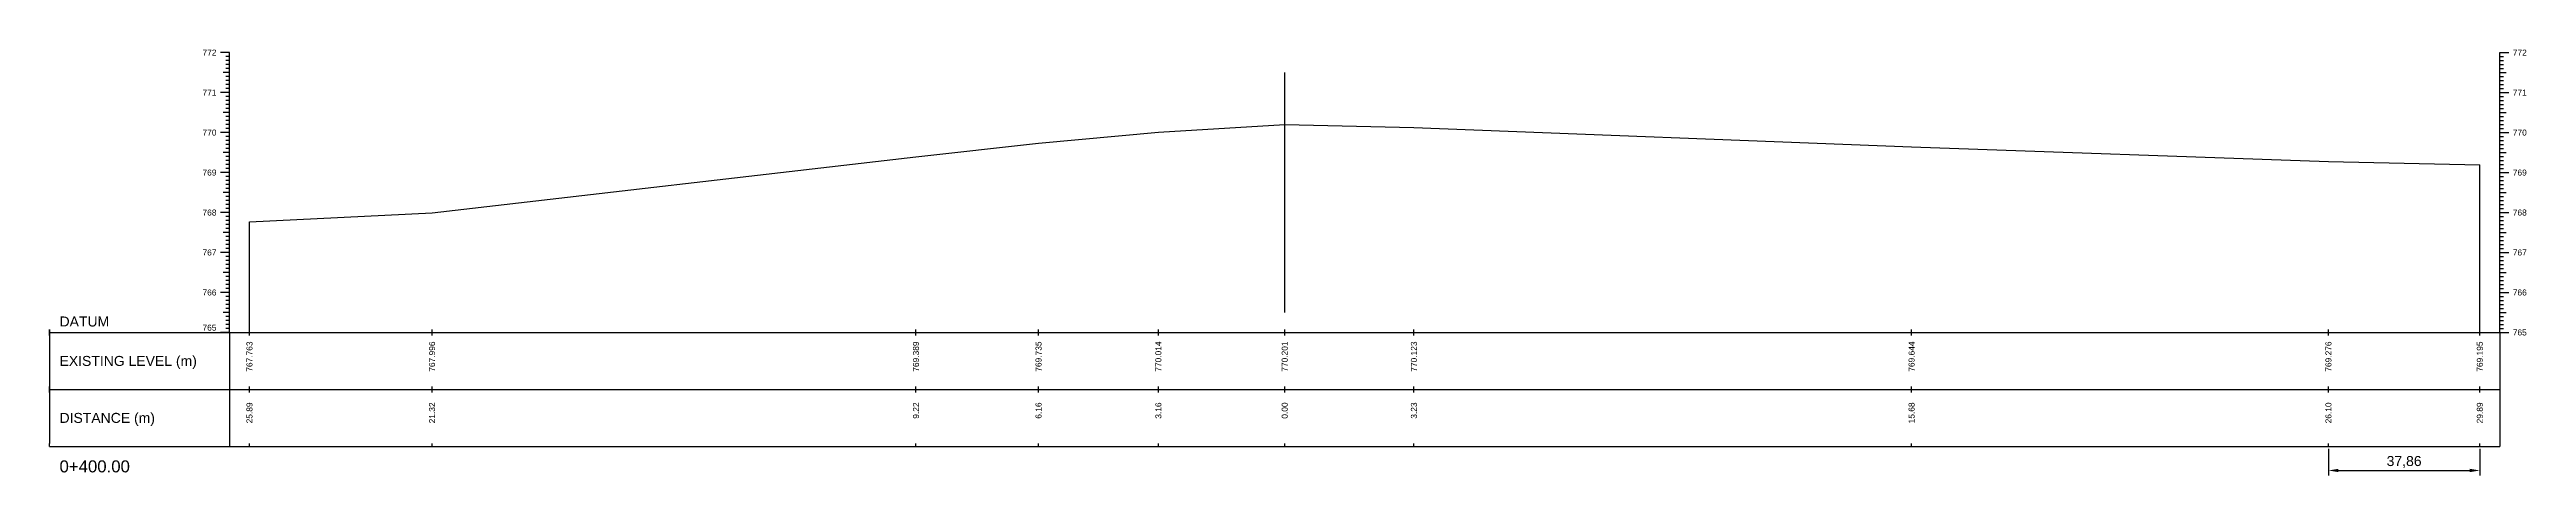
# Model space of a CAD drawing. Header units: millimetres. Extents: x 505 to 14020, y 627 to 6964.
# Drawn here: x 8380 to 8999, y 6132 to 6239 of the extents above; entities that cross this region are included whole.
import ezdxf
from ezdxf.enums import TextEntityAlignment as Align

# ---------------------------------------------------------------- set-up
doc = ezdxf.new("R2010")
doc.units = ezdxf.units.MM
for name, color, linetype in [('CL', 4, 'Continuous'), ('CS_Drawing', 7, 'Continuous'), ('GL', 3, 'Continuous')]:
    doc.layers.add(name, color=color, linetype=linetype)
doc.styles.get("Standard").update_dxf_attribs({"font": 'arial.ttf'})
doc.dimstyles.new('ISO-25', dxfattribs={"dimtxt": 2.5, "dimasz": 2.5, "dimexe": 1.25, "dimexo": 0.625, "dimtad": 1, "dimtxsty": 'Standard', "dimcen": 2.5, "dimadec": 0, "dimazin": 0, "dimtfac": 1, "dimtmove": 0, "dimatfit": 3, "dimfxl": 1, "dimarcsym": 0})

# ---------------------------------------------------------------- blocks, each defined once
blk = doc.blocks.new('*D2')
at = {"color": 0, "lineweight": -2, "transparency": 16777216}
for p, q in [((8949.55, 6138.8), (8949.55, 6132.15)), ((8987.4, 6138.8), (8987.4, 6132.15)), ((8952.05, 6133.4), (8984.9, 6133.4))]:
    blk.add_line(p, q, dxfattribs=at)
at = {"color": 0, "transparency": 16777216}
for points in [[(8952.05, 6133.82), (8952.05, 6132.98), (8949.55, 6133.4)], [(8984.9, 6133.82), (8984.9, 6132.98), (8987.4, 6133.4)]]:
    blk.add_solid(points, dxfattribs=at)
at = {"layer": 'Defpoints', "color": 0, "transparency": 16777216}
for p in [(8949.55, 6139.43), (8987.4, 6139.43), (8987.4, 6133.4)]:
    blk.add_point(p, dxfattribs=at)
at = {"color": 0, "transparency": 16777216, "insert": (8968.47, 6135.53), "char_height": 2.5, "attachment_point": 5}
blk.add_mtext('37,86', dxfattribs=at)

msp = doc.modelspace()

# ---------------------------------------------------------------- linework, layer by layer
at = {"layer": 'CL', "ltscale": 10}
msp.add_line((8688.517, 6172.928), (8688.517, 6232.928), dxfattribs=at)
at = {"layer": 'CS_Drawing'}
for p, q in [((8424.617, 6237.928), (8422.367, 6237.928)), ((8424.617, 6237.928), (8423.042, 6237.928)), ((8424.617, 6237.928), (8423.717, 6237.928)), ((8424.617, 6167.928), (8424.617, 6237.928)), ((8992.402, 6237.928), (8994.652, 6237.928)), ((8992.402, 6237.928), (8993.977, 6237.928)), ((8992.402, 6237.928), (8993.302, 6237.928)), ((8992.402, 6167.928), (8992.402, 6237.928)), ((8424.617, 6232.928), (8423.042, 6232.928)), ((8424.617, 6236.928), (8423.717, 6236.928)), ((8424.617, 6235.928), (8423.717, 6235.928)), ((8424.617, 6234.928), (8423.717, 6234.928)), ((8424.617, 6233.928), (8423.717, 6233.928)), ((8424.617, 6232.928), (8423.717, 6232.928)), ((8424.617, 6231.928), (8423.717, 6231.928)), ((8992.402, 6236.928), (8993.302, 6236.928)), ((8992.402, 6235.928), (8993.302, 6235.928)), ((8992.402, 6234.928), (8993.302, 6234.928)), ((8992.402, 6233.928), (8993.302, 6233.928)), ((8992.402, 6232.928), (8993.977, 6232.928)), ((8992.402, 6232.928), (8993.302, 6232.928)), ((8992.402, 6231.928), (8993.302, 6231.928)), ((8424.617, 6227.928), (8422.367, 6227.928)), ((8424.617, 6227.928), (8423.042, 6227.928)), ((8424.617, 6230.928), (8423.717, 6230.928)), ((8424.617, 6229.928), (8423.717, 6229.928)), ((8424.617, 6228.928), (8423.717, 6228.928)), ((8424.617, 6227.928), (8423.717, 6227.928)), ((8424.617, 6226.928), (8423.717, 6226.928)), ((8424.617, 6225.928), (8423.717, 6225.928)), ((8992.402, 6230.928), (8993.302, 6230.928)), ((8992.402, 6229.928), (8993.302, 6229.928)), ((8992.402, 6228.928), (8993.302, 6228.928)), ((8992.402, 6227.928), (8994.652, 6227.928)), ((8992.402, 6227.928), (8993.977, 6227.928)), ((8992.402, 6227.928), (8993.302, 6227.928)), ((8992.402, 6226.928), (8993.302, 6226.928)), ((8992.402, 6225.928), (8993.302, 6225.928)), ((8424.617, 6222.928), (8423.042, 6222.928)), ((8424.617, 6224.928), (8423.717, 6224.928)), ((8424.617, 6223.928), (8423.717, 6223.928)), ((8424.617, 6222.928), (8423.717, 6222.928)), ((8424.617, 6221.928), (8423.717, 6221.928)), ((8424.617, 6220.928), (8423.717, 6220.928)), ((8424.617, 6219.928), (8423.717, 6219.928)), ((8992.402, 6224.928), (8993.302, 6224.928)), ((8992.402, 6223.928), (8993.302, 6223.928)), ((8992.402, 6222.928), (8993.977, 6222.928)), ((8992.402, 6222.928), (8993.302, 6222.928)), ((8992.402, 6221.928), (8993.302, 6221.928)), ((8992.402, 6220.928), (8993.302, 6220.928)), ((8992.402, 6219.928), (8993.302, 6219.928)), ((8424.617, 6217.928), (8422.367, 6217.928)), ((8424.617, 6217.928), (8423.042, 6217.928)), ((8424.617, 6218.928), (8423.717, 6218.928)), ((8424.617, 6217.928), (8423.717, 6217.928)), ((8424.617, 6216.928), (8423.717, 6216.928)), ((8424.617, 6215.928), (8423.717, 6215.928)), ((8424.617, 6214.928), (8423.717, 6214.928)), ((8424.617, 6213.928), (8423.717, 6213.928)), ((8992.402, 6218.928), (8993.302, 6218.928)), ((8992.402, 6217.928), (8994.652, 6217.928)), ((8992.402, 6217.928), (8993.977, 6217.928)), ((8992.402, 6217.928), (8993.302, 6217.928)), ((8992.402, 6216.928), (8993.302, 6216.928)), ((8992.402, 6215.928), (8993.302, 6215.928)), ((8992.402, 6214.928), (8993.302, 6214.928)), ((8992.402, 6213.928), (8993.302, 6213.928)), ((8424.617, 6207.928), (8422.367, 6207.928)), ((8424.617, 6212.928), (8423.042, 6212.928)), ((8424.617, 6207.928), (8423.042, 6207.928)), ((8424.617, 6212.928), (8423.717, 6212.928)), ((8424.617, 6211.928), (8423.717, 6211.928)), ((8424.617, 6210.928), (8423.717, 6210.928)), ((8424.617, 6209.928), (8423.717, 6209.928)), ((8424.617, 6208.928), (8423.717, 6208.928)), ((8424.617, 6207.928), (8423.717, 6207.928)), ((8424.617, 6206.928), (8423.717, 6206.928)), ((8987.402, 6167.928), (8987.402, 6209.878)), ((8992.402, 6212.928), (8993.977, 6212.928)), ((8992.402, 6212.928), (8993.302, 6212.928)), ((8992.402, 6211.928), (8993.302, 6211.928)), ((8992.402, 6210.928), (8993.302, 6210.928)), ((8992.402, 6209.928), (8993.302, 6209.928)), ((8992.402, 6208.928), (8993.302, 6208.928)), ((8992.402, 6207.928), (8994.652, 6207.928)), ((8992.402, 6207.928), (8993.977, 6207.928)), ((8992.402, 6207.928), (8993.302, 6207.928)), ((8992.402, 6206.928), (8993.302, 6206.928)), ((8424.617, 6202.928), (8423.042, 6202.928)), ((8424.617, 6205.928), (8423.717, 6205.928)), ((8424.617, 6204.928), (8423.717, 6204.928)), ((8424.617, 6203.928), (8423.717, 6203.928)), ((8424.617, 6202.928), (8423.717, 6202.928)), ((8424.617, 6201.928), (8423.717, 6201.928)), ((8424.617, 6200.928), (8423.717, 6200.928)), ((8992.402, 6205.928), (8993.302, 6205.928)), ((8992.402, 6204.928), (8993.302, 6204.928)), ((8992.402, 6203.928), (8993.302, 6203.928)), ((8992.402, 6202.928), (8993.977, 6202.928)), ((8992.402, 6202.928), (8993.302, 6202.928)), ((8992.402, 6201.928), (8993.302, 6201.928)), ((8992.402, 6200.928), (8993.302, 6200.928)), ((8424.617, 6197.928), (8422.367, 6197.928)), ((8424.617, 6197.928), (8423.042, 6197.928)), ((8424.617, 6199.928), (8423.717, 6199.928)), ((8424.617, 6198.928), (8423.717, 6198.928)), ((8424.617, 6197.928), (8423.717, 6197.928)), ((8424.617, 6196.928), (8423.717, 6196.928)), ((8424.617, 6195.928), (8423.717, 6195.928)), ((8424.617, 6194.928), (8423.717, 6194.928)), ((8429.617, 6167.928), (8429.617, 6195.558)), ((8992.402, 6199.928), (8993.302, 6199.928)), ((8992.402, 6198.928), (8993.302, 6198.928)), ((8992.402, 6197.928), (8994.652, 6197.928)), ((8992.402, 6197.928), (8993.977, 6197.928)), ((8992.402, 6197.928), (8993.302, 6197.928)), ((8992.402, 6196.928), (8993.302, 6196.928)), ((8992.402, 6195.928), (8993.302, 6195.928)), ((8992.402, 6194.928), (8993.302, 6194.928)), ((8424.617, 6192.928), (8423.042, 6192.928)), ((8424.617, 6193.928), (8423.717, 6193.928)), ((8424.617, 6192.928), (8423.717, 6192.928)), ((8424.617, 6191.928), (8423.717, 6191.928)), ((8424.617, 6190.928), (8423.717, 6190.928)), ((8424.617, 6189.928), (8423.717, 6189.928)), ((8424.617, 6188.928), (8423.717, 6188.928)), ((8992.402, 6193.928), (8993.302, 6193.928)), ((8992.402, 6192.928), (8993.977, 6192.928)), ((8992.402, 6192.928), (8993.302, 6192.928)), ((8992.402, 6191.928), (8993.302, 6191.928)), ((8992.402, 6190.928), (8993.302, 6190.928)), ((8992.402, 6189.928), (8993.302, 6189.928)), ((8992.402, 6188.928), (8993.302, 6188.928)), ((8424.617, 6187.928), (8422.367, 6187.928)), ((8424.617, 6187.928), (8423.042, 6187.928)), ((8424.617, 6182.928), (8423.042, 6182.928)), ((8424.617, 6187.928), (8423.717, 6187.928)), ((8424.617, 6186.928), (8423.717, 6186.928)), ((8424.617, 6185.928), (8423.717, 6185.928)), ((8424.617, 6184.928), (8423.717, 6184.928)), ((8424.617, 6183.928), (8423.717, 6183.928)), ((8424.617, 6182.928), (8423.717, 6182.928)), ((8992.402, 6187.928), (8994.652, 6187.928)), ((8992.402, 6187.928), (8993.977, 6187.928)), ((8992.402, 6187.928), (8993.302, 6187.928)), ((8992.402, 6186.928), (8993.302, 6186.928)), ((8992.402, 6185.928), (8993.302, 6185.928)), ((8992.402, 6184.928), (8993.302, 6184.928)), ((8992.402, 6183.928), (8993.302, 6183.928)), ((8992.402, 6182.928), (8993.977, 6182.928)), ((8992.402, 6182.928), (8993.302, 6182.928)), ((8424.617, 6177.928), (8422.367, 6177.928)), ((8424.617, 6177.928), (8423.042, 6177.928)), ((8424.617, 6181.928), (8423.717, 6181.928)), ((8424.617, 6180.928), (8423.717, 6180.928)), ((8424.617, 6179.928), (8423.717, 6179.928)), ((8424.617, 6178.928), (8423.717, 6178.928)), ((8424.617, 6177.928), (8423.717, 6177.928)), ((8424.617, 6176.928), (8423.717, 6176.928)), ((8424.617, 6175.928), (8423.717, 6175.928)), ((8992.402, 6181.928), (8993.302, 6181.928)), ((8992.402, 6180.928), (8993.302, 6180.928)), ((8992.402, 6179.928), (8993.302, 6179.928)), ((8992.402, 6178.928), (8993.302, 6178.928)), ((8992.402, 6177.928), (8994.652, 6177.928)), ((8992.402, 6177.928), (8993.977, 6177.928)), ((8992.402, 6177.928), (8993.302, 6177.928)), ((8992.402, 6176.928), (8993.302, 6176.928)), ((8992.402, 6175.928), (8993.302, 6175.928)), ((8424.617, 6172.928), (8423.042, 6172.928)), ((8424.617, 6174.928), (8423.717, 6174.928)), ((8424.617, 6173.928), (8423.717, 6173.928)), ((8424.617, 6172.928), (8423.717, 6172.928)), ((8424.617, 6171.928), (8423.717, 6171.928)), ((8424.617, 6170.928), (8423.717, 6170.928)), ((8424.617, 6169.928), (8423.717, 6169.928)), ((8992.402, 6174.928), (8993.302, 6174.928)), ((8992.402, 6173.928), (8993.302, 6173.928)), ((8992.402, 6172.928), (8993.977, 6172.928)), ((8992.402, 6172.928), (8993.302, 6172.928)), ((8992.402, 6171.928), (8993.302, 6171.928)), ((8992.402, 6170.928), (8993.302, 6170.928)), ((8992.402, 6169.928), (8993.302, 6169.928)), ((8379.617, 6167.928), (8424.617, 6167.928)), ((8379.637, 6167.178), (8379.637, 6168.678)), ((8379.637, 6168.678), (8379.637, 6140.178)), ((8424.617, 6167.928), (8422.367, 6167.928)), ((8424.617, 6167.928), (8423.042, 6167.928)), ((8424.617, 6168.928), (8423.717, 6168.928)), ((8424.617, 6167.928), (8423.717, 6167.928)), ((8424.617, 6167.928), (8992.402, 6167.928)), ((8424.617, 6167.928), (8424.617, 6139.428)), ((8429.617, 6167.178), (8429.617, 6168.678)), ((8475.28, 6167.178), (8475.28, 6168.678)), ((8596.297, 6167.178), (8596.297, 6168.678)), ((8626.949, 6167.178), (8626.949, 6168.678)), ((8656.927, 6167.178), (8656.927, 6168.678)), ((8688.517, 6167.178), (8688.517, 6168.678)), ((8720.825, 6167.178), (8720.825, 6168.678)), ((8845.288, 6167.178), (8845.288, 6168.678)), ((8949.547, 6167.178), (8949.547, 6168.678)), ((8987.402, 6167.178), (8987.402, 6168.678)), ((8992.402, 6168.928), (8993.302, 6168.928)), ((8992.402, 6167.928), (8994.652, 6167.928)), ((8992.402, 6167.928), (8993.977, 6167.928)), ((8992.402, 6167.928), (8993.302, 6167.928)), ((8992.402, 6167.928), (8992.402, 6139.428)), ((8379.617, 6153.678), (8424.617, 6153.678)), ((8379.637, 6152.928), (8379.637, 6154.428)), ((8424.617, 6153.678), (8992.402, 6153.678)), ((8424.617, 6153.678), (8992.402, 6153.678)), ((8429.617, 6152.928), (8429.617, 6154.428)), ((8475.28, 6152.928), (8475.28, 6154.428)), ((8596.297, 6152.928), (8596.297, 6154.428)), ((8626.949, 6152.928), (8626.949, 6154.428)), ((8656.927, 6152.928), (8656.927, 6154.428)), ((8688.517, 6152.928), (8688.517, 6154.428)), ((8720.825, 6152.928), (8720.825, 6154.428)), ((8845.288, 6152.928), (8845.288, 6154.428)), ((8949.547, 6152.928), (8949.547, 6154.428)), ((8987.402, 6152.928), (8987.402, 6154.428)), ((8379.617, 6139.428), (8424.617, 6139.428)), ((8379.637, 6139.428), (8379.637, 6140.178)), ((8424.617, 6139.428), (8992.402, 6139.428)), ((8429.617, 6139.428), (8429.617, 6140.178)), ((8475.28, 6139.428), (8475.28, 6140.178)), ((8596.297, 6139.428), (8596.297, 6140.178)), ((8626.949, 6139.428), (8626.949, 6140.178)), ((8656.927, 6139.428), (8656.927, 6140.178)), ((8688.517, 6139.428), (8688.517, 6140.178)), ((8720.825, 6139.428), (8720.825, 6140.178)), ((8845.288, 6139.428), (8845.288, 6140.178)), ((8949.547, 6139.428), (8949.547, 6140.178)), ((8987.402, 6139.428), (8987.402, 6140.178))]:
    msp.add_line(p, q, dxfattribs=at)
at = {"layer": 'GL'}
msp.add_lwpolyline([(8429.617, 6195.558), (8475.28, 6197.888), (8596.297, 6211.818), (8626.949, 6215.278), (8656.927, 6218.068), (8688.517, 6219.938), (8720.825, 6219.158), (8845.288, 6214.368), (8949.547, 6210.688), (8987.402, 6209.878)], dxfattribs=at)

# ---------------------------------------------------------------- texts
at = {"layer": 'CS_Drawing'}
for s, p in [('772', (8421.367, 6237.928)), ('771', (8421.367, 6227.928)), ('770', (8421.367, 6217.928)), ('769', (8421.367, 6207.928)), ('768', (8421.367, 6197.928)), ('767', (8421.367, 6187.928)), ('766', (8421.367, 6177.928))]:
    msp.add_text(s, height=1.5, dxfattribs=at).set_placement(p, align=Align.MIDDLE_RIGHT)
for s, height, p in [('772', 1.5, (8995.652, 6237.928)), ('771', 1.5, (8995.652, 6227.928)), ('770', 1.5, (8995.652, 6217.928)), ('769', 1.5, (8995.652, 6207.928)), ('768', 1.5, (8995.652, 6197.928)), ('767', 1.5, (8995.652, 6187.928)), ('766', 1.5, (8995.652, 6177.928)), ('DATUM', 2.5, (8382.117, 6170.668)), ('765', 1.5, (8995.652, 6167.928)), ('765', 1.5, (8995.652, 6167.928)), ('EXISTING LEVEL (m)', 2.5, (8382.117, 6160.803)), ('DISTANCE (m)', 2.5, (8382.117, 6146.553)), ('0+400.00', 3, (8382.117, 6134.428))]:
    msp.add_text(s, height=height, dxfattribs=at).set_placement(p, align=Align.MIDDLE_LEFT)
msp.add_text('765', height=1.5, dxfattribs=at).set_placement((8421.367, 6168.378), align=Align.RIGHT)
for s, p in [('767.763', (8429.617, 6165.678)), ('767.996', (8475.28, 6165.678)), ('769.389', (8596.297, 6165.678)), ('769.735', (8626.949, 6165.678)), ('770.014', (8656.927, 6165.678)), ('770.201', (8688.517, 6165.678)), ('770.123', (8720.825, 6165.678)), ('769.644', (8845.288, 6165.678)), ('769.276', (8949.547, 6165.678)), ('769.195', (8987.402, 6165.678)), ('25.89', (8429.617, 6150.428)), ('21.32', (8475.28, 6150.428)), ('9.22', (8596.297, 6150.428)), ('6.16', (8626.949, 6150.428)), ('3.16', (8656.927, 6150.428)), ('0.00', (8688.517, 6150.428)), ('3.23', (8720.825, 6150.428)), ('15.68', (8845.288, 6150.428)), ('26.10', (8949.547, 6150.428)), ('29.89', (8987.402, 6150.428))]:
    msp.add_text(s, height=1.5, rotation=90, dxfattribs=at).set_placement(p, align=Align.MIDDLE_RIGHT)

# ---------------------------------------------------------------- dimensions: what is measured, and where the dimension line sits
dim = msp.add_linear_dim(base=(8987.4024, 6133.4007), p1=(8949.5467, 6139.4284), p2=(8987.4024, 6139.4284), dimstyle='ISO-25')
dim.commit()
dim.dimension.update_dxf_attribs({"geometry": '*D2', "text_midpoint": (8968.4745, 6135.5281)})

doc.saveas('drawing.dxf')
